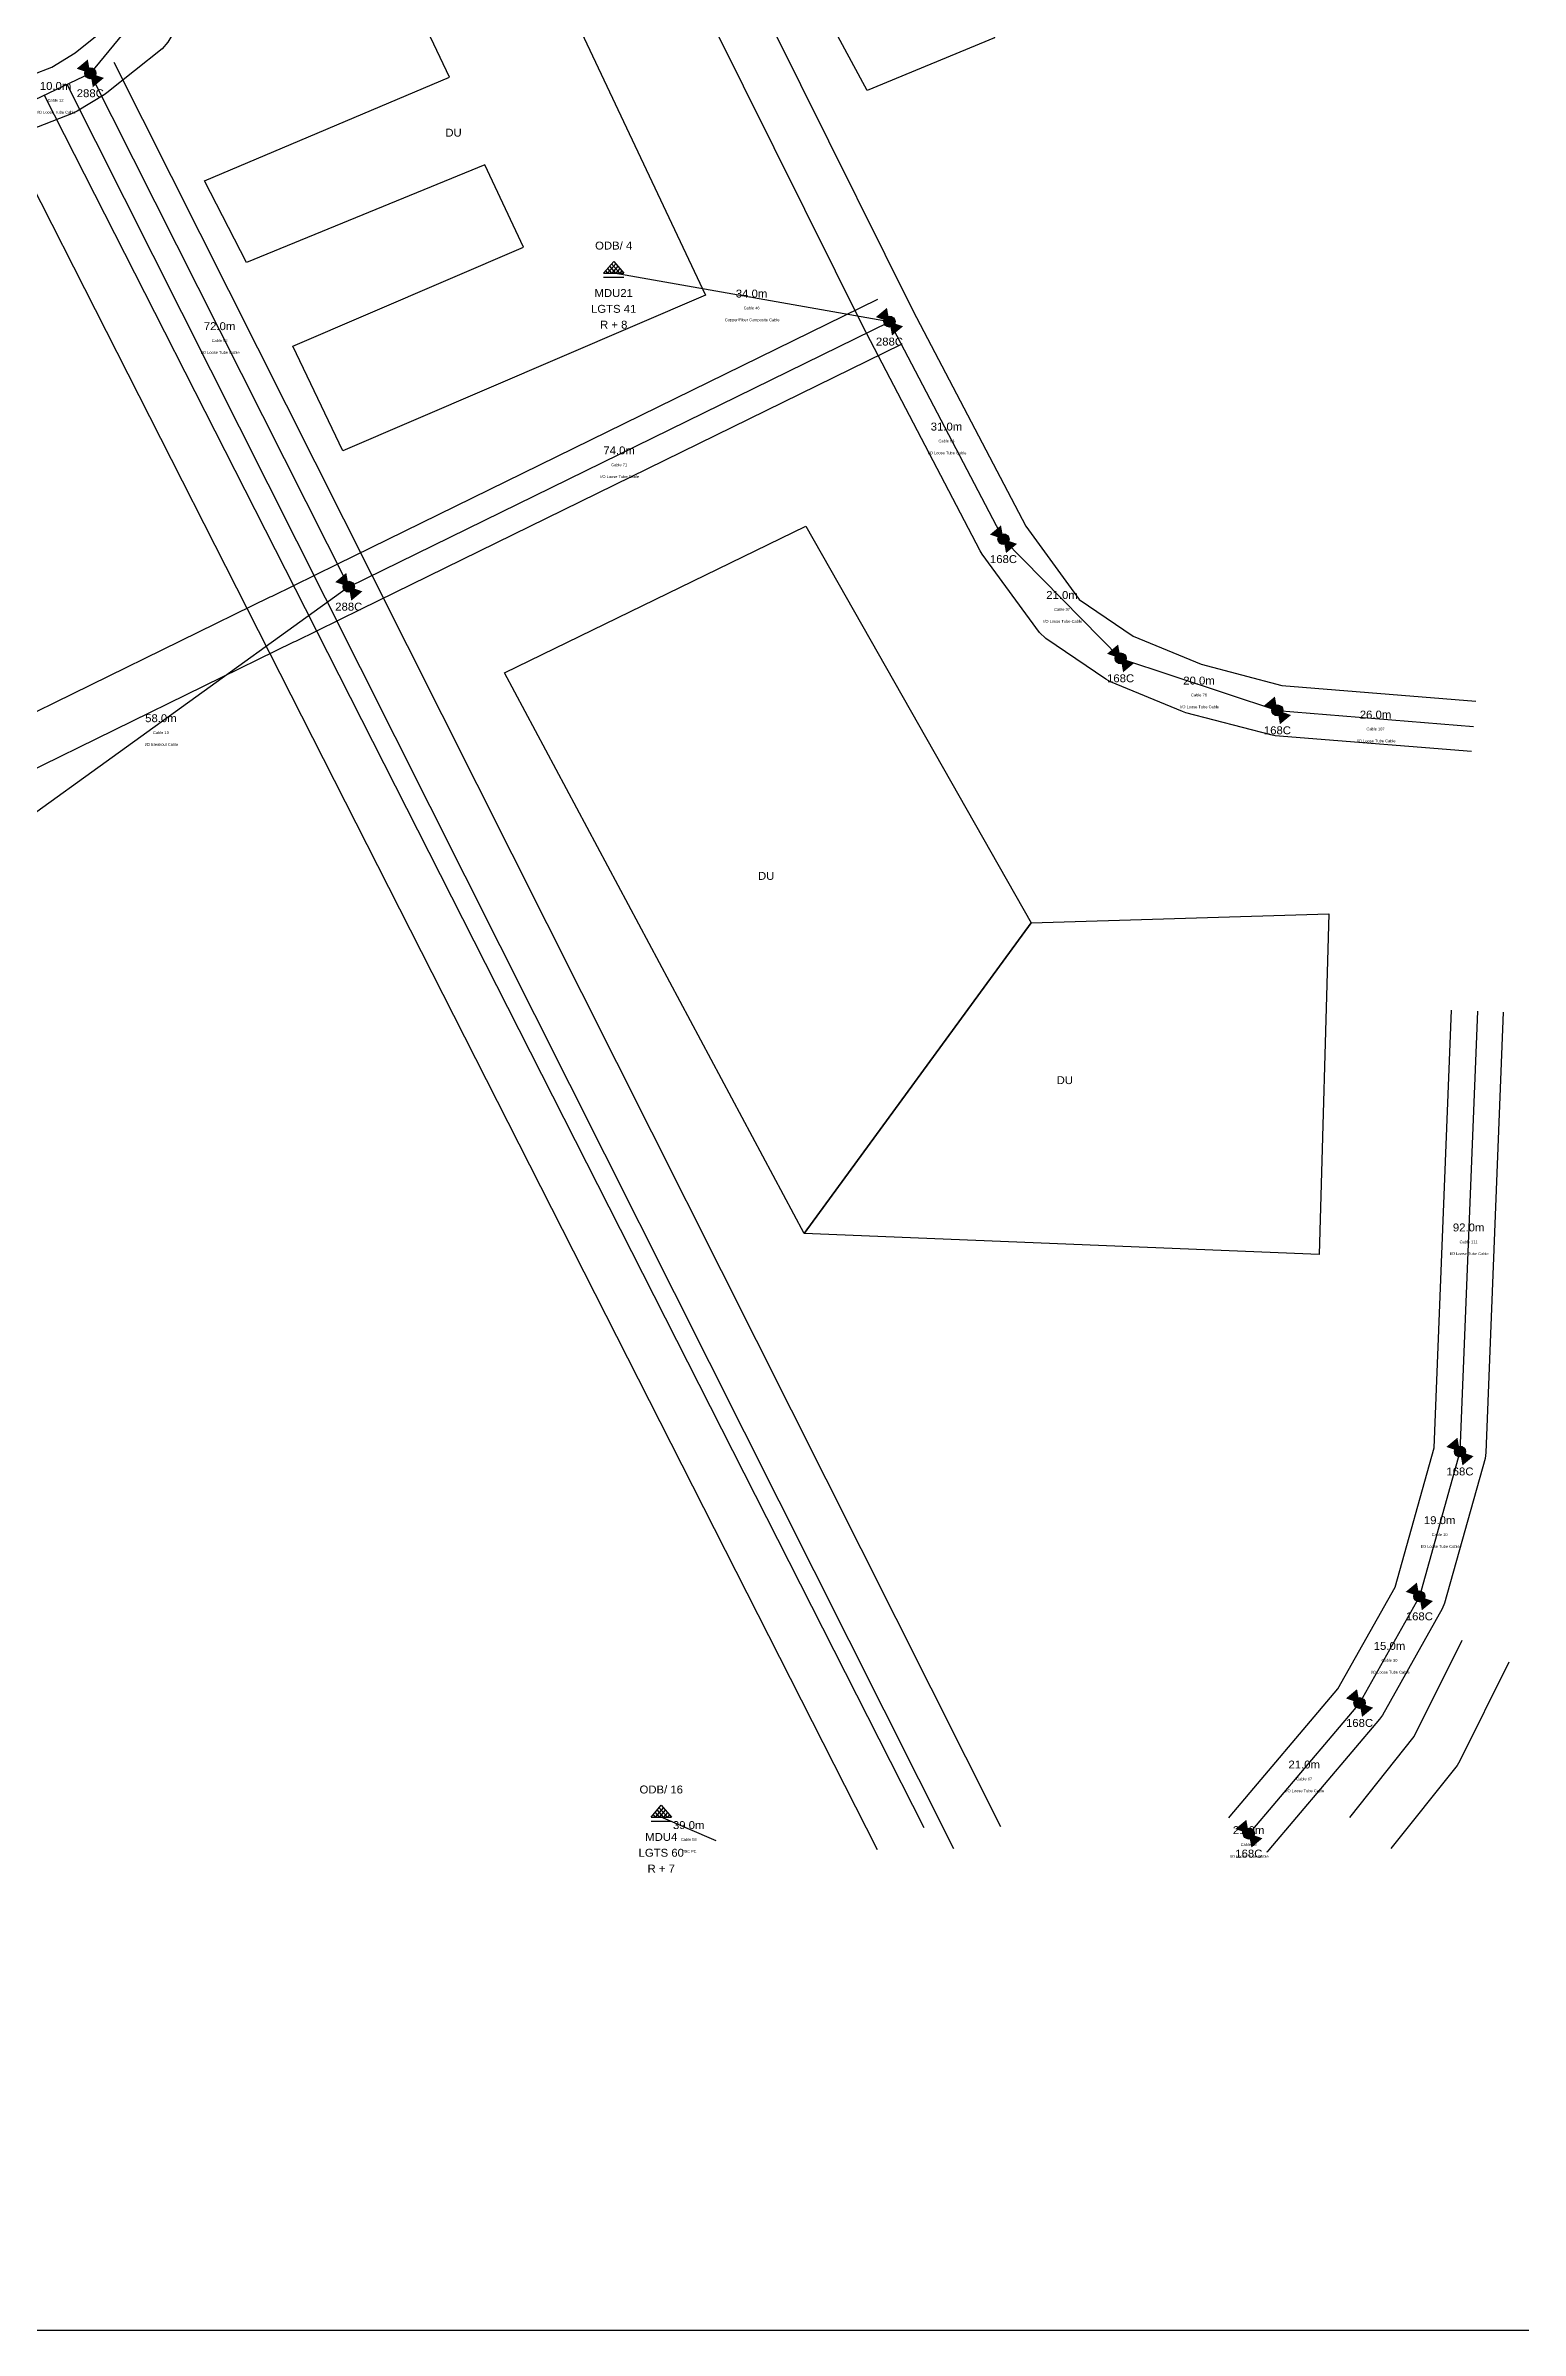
# Model space of a CAD drawing. Header units: millimetres. Extents: x -2012 to 1398, y -1200 to 746.
# Drawn here: x -13 to 195.4, y -292.9 to 30 of the extents above; entities that cross this region are included whole.
import ezdxf
from ezdxf.enums import TextEntityAlignment as Align

# ---------------------------------------------------------------- set-up
doc = ezdxf.new("R2010")
doc.units = ezdxf.units.MM
doc.styles.get("Standard").update_dxf_attribs({"font": 'arial.ttf'})

# ---------------------------------------------------------------- blocks, each defined once
blk = doc.blocks.new('big_block')
blk.add_lwpolyline([(-433, -292.94), (407, -292.94), (407, 301.06), (-433, 301.06)], close=True)
blk = doc.blocks.new('roads.block1.A4')
at = {"layer": 'roads', "color": 7}
for points in [[(92.96, 38.24), (86.56, 27.33), (85.83, 26.48), (79.03, 20.89), (78.69, 20.65), (75.39, 18.59), (74.88, 18.33), (69.62, 16.22)], [(30.23, 48.59), (33.16, 37.57), (38.63, 29.94), (49.98, 22.86), (61.39, 21.32), (67.58, 22.3), (72.24, 24.17), (75.12, 25.97), (81.33, 31.06), (87.12, 40.93), (88.69, 52.38), (88.12, 56.51), (85.84, 63.08), (78.83, 72.24), (68.95, 77.97), (57.46, 79.52), (51.55, 78.52), (46.49, 76.6), (43.45, 74.88), (37.53, 69.76), (31.75, 59.84), (30.23, 48.59)], [(136.8, 79.16), (178.33, -6.62), (192.25, -33.9), (198.84, -43.18), (205.5, -47.81), (213.86, -51.36), (223.82, -54.04), (247.71, -56.04)], [(247.18, -62.41), (223, -60.4), (222.43, -60.3), (211.98, -57.48), (211.56, -57.33), (202.69, -53.57), (202.12, -53.25), (194.72, -48.11), (193.94, -47.34), (186.9, -37.42), (186.65, -37.02), (172.61, -9.5), (172.58, -9.44), (131.04, 76.37)], [(79.87, 24.77), (111.71, -40.16), (189.13, -198.34)], [(71.3, 20.61), (103.47, -44.29), (179.7, -198.45)], [(183.38, -201.16), (105.97, -42.98), (74.12, 21.95)], [(173.97, -201.29), (97.73, -47.13), (65.57, 17.77)], [(-0.33, -92.91), (99.16, -42.85), (99.39, -42.74), (107.4, -38.71), (174.02, -5.19)], [(176.9, -10.9), (110.28, -44.43), (102.27, -48.46), (102.04, -48.57), (2.55, -98.63)], [(217.27, -197.23), (217.43, -197.04), (230.72, -180.94), (237.76, -168.06), (242.57, -150.45), (244.7, -95.1)], [(251.09, -95.35), (248.95, -151.06), (248.84, -151.78), (243.84, -170.11), (243.56, -170.8), (236.19, -184.27), (235.85, -184.77), (222.21, -201.3), (221.99, -201.54), (221.93, -201.6)], [(232.19, -197.18), (240.13, -186.95), (246.03, -174.78)], [(251.79, -177.57), (245.74, -190.04), (245.39, -190.61), (237.24, -201.1)]]:
    blk.add_lwpolyline(points, dxfattribs=at)
blk = doc.blocks.new('buildings.block1.A4')
at = {"layer": 'building', "color": 7}
for points in [[(150.93, 62.59), (195.59, 84.32), (205.77, 65.67), (177.46, 52.67), (188.41, 27.88), (172.71, 21.2), (150.93, 62.59)], [(109.61, 48.07), (125.3, 55.09), (152.81, -4.67), (108.12, -24.35), (101.95, -11.11), (130.35, 1.37), (125.62, 11.81), (96.23, -0.55), (91.08, 9.78), (121.26, 22.91), (109.61, 48.07)], [(128.02, -52.45), (165.17, -33.88), (192.9, -84.07), (164.93, -123.36), (128.02, -52.45)], [(192.9, -84.07), (229.59, -82.93), (228.41, -125.98), (164.93, -123.36), (192.9, -84.07)]]:
    blk.add_lwpolyline(points, dxfattribs=at)
at = {"color": 7}
for p in [(121.94, 15.37), (160.46, -78.62), (197.26, -104.45)]:
    blk.add_text('DU ', height=1, dxfattribs=at).set_placement(p, align=Align.CENTER)
blk = doc.blocks.new('cables.block1.A4')
at = {"color": 9}
blk.add_lwpolyline([(90.2, 39.86), (76.99, 23.36)], dxfattribs=at)
at = {"color": 13}
blk.add_lwpolyline([(76.99, 23.36), (68.43, 19.19)], dxfattribs=at)
at = {"color": 0}
for points in [[(76.99, 23.36), (108.84, -41.57)], [(108.84, -41.57), (175.46, -8.05)]]:
    blk.add_lwpolyline(points, dxfattribs=at)
at = {"color": 4}
blk.add_lwpolyline([(175.46, -8.05), (141.48, -1.91)], dxfattribs=at)
at = {"color": 10}
for points in [[(175.46, -8.05), (189.51, -35.56)], [(189.51, -35.56), (203.94, -50.63)], [(203.94, -50.63), (223.26, -57.21)], [(223.26, -57.21), (247.44, -59.23)], [(247.9, -95.22), (245.75, -150.94)], [(245.75, -150.94), (240.75, -169.26)], [(240.75, -169.26), (233.38, -182.74)], [(233.38, -182.74), (219.74, -199.26)], [(219.74, -199.26), (219.67, -199.33)]]:
    blk.add_lwpolyline(points, dxfattribs=at)
at = {"color": 2}
blk.add_lwpolyline([(108.84, -41.57), (62.54, -75.78)], dxfattribs=at)
at = {"color": 8}
blk.add_lwpolyline([(154.11, -200.15), (147.34, -197.16)], dxfattribs=at)
at = {"color": 7}
for s, height, p in [('10.0m', 1, (72.71, 21.28)), ('Cable 12', 0.35, (72.71, 19.78)), (' I/O Loose Tube Cable', 0.35, (72.71, 18.28)), ('34.0m', 1, (158.47, -4.98)), ('72.0m', 1, (92.92, -9.1)), (' Copper/Fiber Composite Cable', 0.35, (158.47, -7.98)), ('Cable 46', 0.35, (158.47, -6.48)), ('Cable 52', 0.35, (92.92, -10.6)), (' I/O Loose Tube Cable', 0.35, (92.92, -12.1)), ('31.0m', 1, (182.48, -21.8)), ('74.0m', 1, (142.15, -24.81)), (' I/O Loose Tube Cable', 0.35, (182.48, -24.8)), ('Cable 63', 0.35, (182.48, -23.3)), (' I/O Loose Tube Cable', 0.35, (142.15, -27.81)), ('Cable 71', 0.35, (142.15, -26.31)), ('21.0m', 1, (196.72, -43.1)), ('Cable 37', 0.35, (196.72, -44.6)), (' I/O Loose Tube Cable', 0.35, (196.72, -46.1)), ('20.0m', 1, (213.6, -53.92)), ('Cable 76', 0.35, (213.6, -55.42)), ('58.0m', 1, (85.69, -58.68)), (' I/O Loose Tube Cable', 0.35, (213.6, -56.92)), ('26.0m', 1, (235.35, -58.22)), (' I/O Breakout Cable', 0.35, (85.69, -61.68)), ('Cable 13', 0.35, (85.69, -60.18)), (' I/O Loose Tube Cable', 0.35, (235.35, -61.22)), ('Cable 107', 0.35, (235.35, -59.72)), ('92.0m', 1, (246.82, -123.08)), (' I/O Loose Tube Cable', 0.35, (246.82, -126.08)), ('Cable 111', 0.35, (246.82, -124.58)), ('19.0m', 1, (243.25, -160.1)), (' I/O Loose Tube Cable', 0.35, (243.25, -163.1)), ('Cable 10', 0.35, (243.25, -161.6)), ('15.0m', 1, (237.07, -176)), ('Cable 30', 0.35, (237.07, -177.5)), (' I/O Loose Tube Cable', 0.35, (237.07, -179)), ('21.0m', 1, (226.56, -191)), (' I/O Loose Tube Cable', 0.35, (226.56, -194)), ('Cable 67', 0.35, (226.56, -192.5)), ('39.0m', 1, (150.72, -198.66)), ('Cable 58', 0.35, (150.72, -200.16)), ('21.0m', 1, (219.71, -199.3)), (' TBC PE', 0.35, (150.72, -201.66)), (' I/O Loose Tube Cable', 0.35, (219.71, -202.3)), ('Cable 38', 0.35, (219.71, -200.8))]:
    blk.add_text(s, height=height, dxfattribs=at).set_placement(p, align=Align.CENTER)
blk = doc.blocks.new('The door')
at = {"color": 1, "lineweight": 30, "true_color": 0xff0000}
for p, q in [((-1.25, 0), (0, 1.5)), ((-1.25, 0), (1.25, 0)), ((-1.01, 0.29), (-0.76, 0)), ((-0.76, 0.59), (-0.26, 0)), ((0.25, 1.2), (-0.75, 0)), ((-0.5, 0.9), (0.24, 0)), ((-0.25, 1.2), (0.75, 0)), ((0.5, 0.9), (-0.24, 0)), ((0, 1.5), (1.25, 0)), ((0.76, 0.59), (0.26, 0)), ((1.01, 0.29), (0.76, 0)), ((-1.25, -0.5), (1.25, -0.5))]:
    blk.add_line(p, q, dxfattribs=at)
blk = doc.blocks.new('subscriber_dwelling.block1.A4')
for p in [(141.48, -1.91), (147.34, -197.16)]:
    blk.add_blockref('The door', p)
at = {"color": 7}
for s, p in [('ODB/ 4', (141.48, 1.09)), ('MDU21', (141.48, -4.91)), ('LGTS 41', (141.48, -6.91)), ('R + 8', (141.48, -8.91)), ('ODB/ 16', (147.34, -194.16)), ('MDU4', (147.34, -200.16)), ('LGTS 60', (147.34, -202.16)), ('R + 7', (147.34, -204.16))]:
    blk.add_text(s, height=1, dxfattribs=at).set_placement(p, align=Align.CENTER)
blk = doc.blocks.new('Closure')
at = {"lineweight": 25, "true_color": 0xff0000}
h = blk.add_hatch(color=1, dxfattribs=at)
h.paths.add_polyline_path([(0, 0.02), (-0.31, 1.77), (-1.68, 0.6)], flags=0)
h.paths.add_polyline_path([(1.68, -0.57), (0, 0.02), (0.31, -1.74)], flags=0)
h = blk.add_hatch(color=1, dxfattribs=at)
edge = h.paths.add_edge_path(flags=0)
edge.add_arc((0, 0.02), 0.685, 180, 360)
edge.add_arc((0, 0.02), 0.685, 0, 180)
at = {"color": 12, "lineweight": 25, "true_color": 0xcc0000}
for centre, radius in [((0, 0.02), 0.685), ((0, 0), 0.648)]:
    blk.add_circle(centre, radius, dxfattribs=at)
blk = doc.blocks.new('splicers.block1.A4')
for p in [(76.99, 23.36), (175.46, -8.05), (189.51, -35.56), (108.84, -41.57), (203.94, -50.63), (223.26, -57.21), (245.75, -150.94), (240.75, -169.26), (233.38, -182.74), (219.74, -199.26)]:
    blk.add_blockref('Closure', p)
at = {"color": 7}
for s, p in [('288C', (76.99, 20.36)), ('288C', (175.46, -11.05)), ('168C', (189.51, -38.56)), ('288C', (108.84, -44.57)), ('168C', (203.94, -53.63)), ('168C', (223.26, -60.21)), ('168C', (245.75, -153.94)), ('168C', (240.75, -172.26)), ('168C', (233.38, -185.74)), ('168C', (219.74, -202.26))]:
    blk.add_text(s, height=1, dxfattribs=at).set_placement(p, align=Align.CENTER)

msp = doc.modelspace()

# ---------------------------------------------------------------- block references
msp.add_blockref('big_block', (0, 0))
at = {"xscale": 1.14698558432, "yscale": 1.11786409288}
for name in ['roads.block1.A4', 'cables.block1.A4', 'splicers.block1.A4', 'subscriber_dwelling.block1.A4', 'buildings.block1.A4']:
    msp.add_blockref(name, (-95, 0), dxfattribs=at)

doc.saveas('drawing.dxf')
